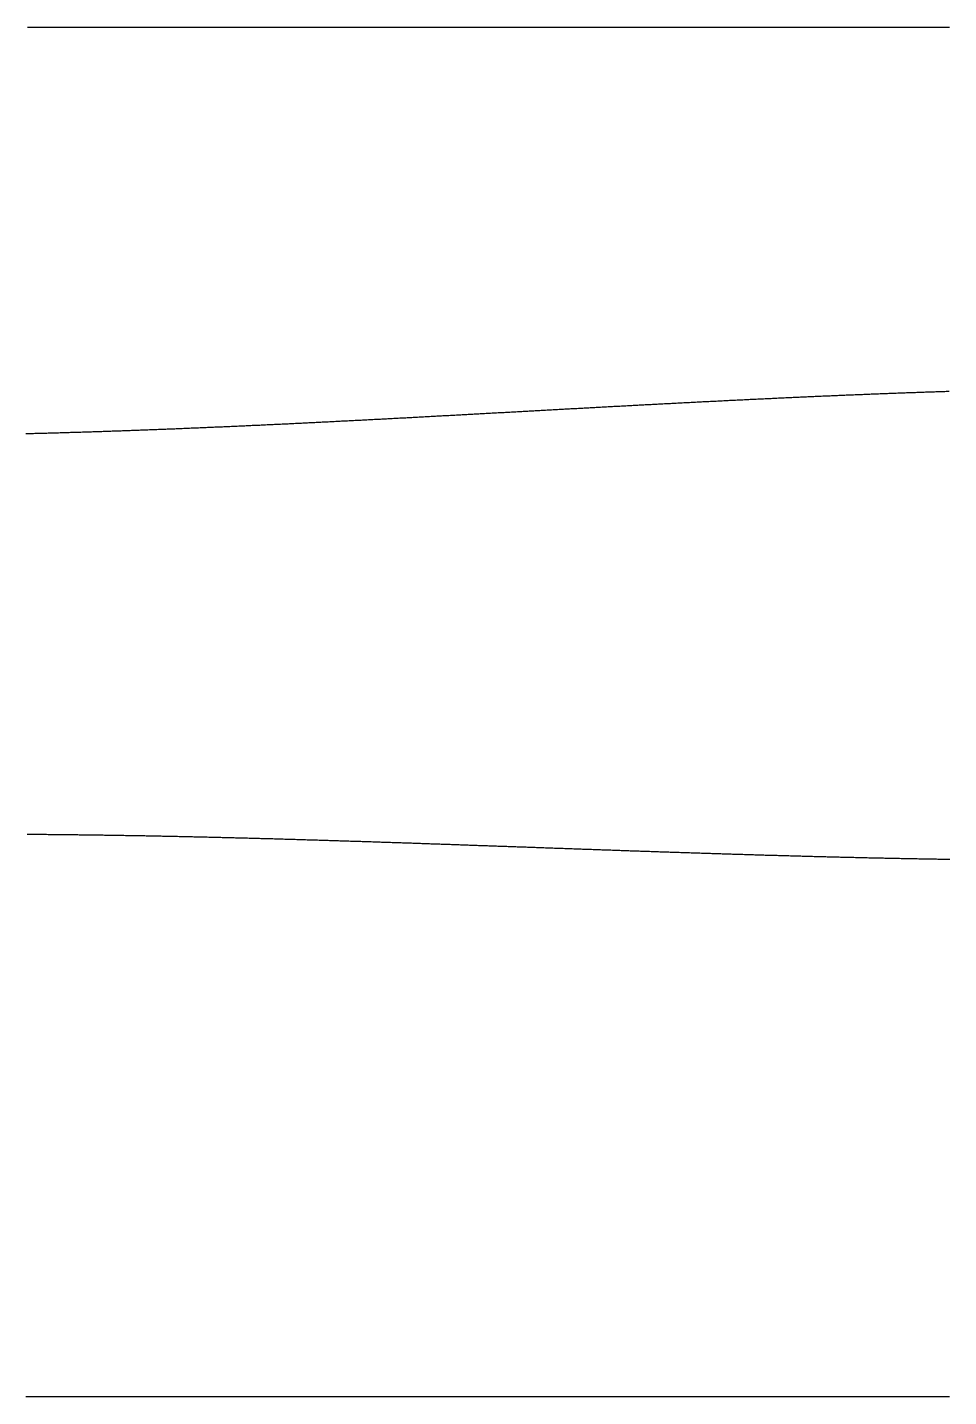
# Model space of a CAD drawing. Header units: metres. Extents: x -62 to 62, y -23 to 23.
# Drawn here: x 0 to 31.08, y -23.08 to 23.08 of the extents above; entities that cross this region are included whole.
import ezdxf

# ---------------------------------------------------------------- set-up
doc = ezdxf.new("R2010")
doc.units = ezdxf.units.M

msp = doc.modelspace()

# ---------------------------------------------------------------- linework, layer by layer
for points in [[(31.109, 23.084), (31.059, 23.084), (31.009, 23.084), (30.959, 23.084), (30.909, 23.084), (30.859, 23.084), (30.809, 23.084), (30.759, 23.084), (30.709, 23.084), (30.659, 23.084), (30.609, 23.084), (30.559, 23.084), (30.509, 23.084), (30.459, 23.084), (30.409, 23.084), (30.359, 23.084), (30.309, 23.084), (30.259, 23.084), (30.209, 23.084), (30.159, 23.084), (30.109, 23.084), (30.059, 23.084), (30.009, 23.084), (29.959, 23.084), (29.909, 23.084), (29.859, 23.084), (29.809, 23.084), (29.759, 23.084), (29.709, 23.084), (29.659, 23.084), (29.609, 23.084), (29.559, 23.084), (29.509, 23.084), (29.459, 23.084), (29.409, 23.084), (29.359, 23.084), (29.309, 23.084), (29.259, 23.084), (29.209, 23.084), (29.159, 23.084), (29.109, 23.084), (29.059, 23.084), (29.009, 23.084), (28.958, 23.084), (28.908, 23.084), (28.858, 23.084), (28.808, 23.084), (28.758, 23.084), (28.708, 23.084), (28.658, 23.084), (28.608, 23.084), (28.558, 23.084), (28.508, 23.084), (28.458, 23.084), (28.408, 23.084), (28.358, 23.084), (28.308, 23.084), (28.258, 23.084), (28.208, 23.084), (28.158, 23.084), (28.108, 23.084), (28.058, 23.084), (28.008, 23.084), (27.958, 23.084), (27.908, 23.084), (27.858, 23.084), (27.808, 23.084), (27.758, 23.084), (27.708, 23.084), (27.658, 23.084), (27.608, 23.084), (27.558, 23.084), (27.508, 23.084), (27.458, 23.084), (27.408, 23.084), (27.358, 23.084), (27.308, 23.084), (27.258, 23.084), (27.208, 23.084), (27.158, 23.084), (27.108, 23.084), (27.058, 23.084), (27.008, 23.084), (26.958, 23.084), (26.908, 23.084), (26.858, 23.084), (26.808, 23.084), (26.758, 23.084), (26.708, 23.084), (26.658, 23.084), (26.608, 23.084), (26.558, 23.084), (26.508, 23.084), (26.458, 23.084), (26.408, 23.084), (26.358, 23.084), (26.308, 23.084), (26.258, 23.084), (26.208, 23.084), (26.158, 23.084), (26.108, 23.084), (26.058, 23.084), (26.008, 23.084), (25.958, 23.084), (25.908, 23.084), (25.858, 23.084), (25.808, 23.084), (25.758, 23.084), (25.708, 23.084), (25.658, 23.084), (25.608, 23.084), (25.557, 23.084), (25.507, 23.084), (25.457, 23.084), (25.407, 23.084), (25.357, 23.084), (25.307, 23.084), (25.257, 23.084), (25.207, 23.084), (25.157, 23.084), (25.107, 23.084), (25.057, 23.084), (25.007, 23.084), (24.957, 23.084), (24.907, 23.084), (24.857, 23.084), (24.807, 23.084), (24.757, 23.084), (24.707, 23.084), (24.657, 23.084), (24.607, 23.084), (24.557, 23.084), (24.507, 23.084), (24.457, 23.084), (24.407, 23.084), (24.357, 23.084), (24.307, 23.084), (24.257, 23.084), (24.207, 23.084), (24.157, 23.084), (24.107, 23.084), (24.057, 23.084), (24.007, 23.084), (23.957, 23.084), (23.907, 23.084), (23.857, 23.084), (23.807, 23.084), (23.757, 23.084), (23.707, 23.084), (23.657, 23.084), (23.607, 23.084), (23.557, 23.084), (23.507, 23.084), (23.457, 23.084), (23.407, 23.084), (23.357, 23.084), (23.307, 23.084), (23.257, 23.084), (23.207, 23.084), (23.157, 23.084), (23.107, 23.084), (23.057, 23.084), (23.007, 23.084), (22.957, 23.084), (22.907, 23.084), (22.857, 23.084), (22.807, 23.084), (22.757, 23.084), (22.707, 23.084), (22.657, 23.084), (22.607, 23.084), (22.557, 23.084), (22.507, 23.084), (22.457, 23.084), (22.407, 23.084), (22.357, 23.084), (22.307, 23.084), (22.257, 23.084), (22.207, 23.084), (22.156, 23.084), (22.106, 23.084), (22.056, 23.084), (22.006, 23.084), (21.956, 23.084), (21.906, 23.084), (21.856, 23.084), (21.806, 23.084), (21.756, 23.084), (21.706, 23.084), (21.656, 23.084), (21.606, 23.084), (21.556, 23.084), (21.506, 23.084), (21.456, 23.084), (21.406, 23.084), (21.356, 23.084), (21.306, 23.084), (21.256, 23.084), (21.206, 23.084), (21.156, 23.084), (21.106, 23.084), (21.056, 23.084), (21.006, 23.084), (20.956, 23.084), (20.906, 23.084), (20.856, 23.084), (20.806, 23.084), (20.756, 23.084), (20.706, 23.084), (20.656, 23.084), (20.606, 23.084), (20.556, 23.084), (20.506, 23.084), (20.456, 23.084), (20.406, 23.084), (20.356, 23.084), (20.306, 23.084), (20.256, 23.084), (20.206, 23.084), (20.156, 23.084), (20.106, 23.084), (20.056, 23.084), (20.006, 23.084), (19.956, 23.084), (19.906, 23.084), (19.856, 23.084), (19.806, 23.084), (19.756, 23.084), (19.706, 23.084), (19.656, 23.084), (19.606, 23.084), (19.556, 23.084), (19.506, 23.084), (19.456, 23.084), (19.406, 23.084), (19.356, 23.084), (19.306, 23.084), (19.256, 23.084), (19.206, 23.084), (19.156, 23.084), (19.106, 23.084), (19.056, 23.084), (19.006, 23.084), (18.956, 23.084), (18.906, 23.084), (18.856, 23.084), (18.806, 23.084), (18.756, 23.084), (18.705, 23.084), (18.655, 23.084), (18.605, 23.084), (18.555, 23.084), (18.505, 23.084), (18.455, 23.084), (18.405, 23.084), (18.355, 23.084), (18.305, 23.084), (18.255, 23.084), (18.205, 23.084), (18.155, 23.084), (18.105, 23.084), (18.055, 23.084), (18.005, 23.084), (17.955, 23.084), (17.905, 23.084), (17.855, 23.084), (17.805, 23.084), (17.755, 23.084), (17.705, 23.084), (17.655, 23.084), (17.605, 23.084), (17.555, 23.084), (17.505, 23.084), (17.455, 23.084), (17.405, 23.084), (17.355, 23.084), (17.305, 23.084), (17.255, 23.084), (17.205, 23.084), (17.155, 23.084), (17.105, 23.084), (17.055, 23.084), (17.005, 23.084), (16.955, 23.084), (16.905, 23.084), (16.855, 23.084), (16.805, 23.084), (16.755, 23.084), (16.705, 23.084), (16.655, 23.084), (16.605, 23.084), (16.555, 23.084), (16.505, 23.084), (16.455, 23.084), (16.405, 23.084), (16.355, 23.084), (16.305, 23.084), (16.255, 23.084), (16.205, 23.084), (16.155, 23.084), (16.105, 23.084), (16.055, 23.084), (16.005, 23.084), (15.955, 23.084), (15.905, 23.084), (15.855, 23.084), (15.805, 23.084), (15.755, 23.084), (15.705, 23.084), (15.655, 23.084), (15.605, 23.084), (15.555, 23.084), (15.505, 23.084), (15.455, 23.084), (15.405, 23.084), (15.355, 23.084), (15.304, 23.084), (15.254, 23.084), (15.204, 23.084), (15.154, 23.084), (15.104, 23.084), (15.054, 23.084), (15.004, 23.084), (14.954, 23.084), (14.904, 23.084), (14.854, 23.084), (14.804, 23.084), (14.754, 23.084), (14.704, 23.084), (14.654, 23.084), (14.604, 23.084), (14.554, 23.084), (14.504, 23.084), (14.454, 23.084), (14.404, 23.084), (14.354, 23.084), (14.304, 23.084), (14.254, 23.084), (14.204, 23.084), (14.154, 23.084), (14.104, 23.084), (14.054, 23.084), (14.004, 23.084), (13.954, 23.084), (13.904, 23.084), (13.854, 23.084), (13.804, 23.084), (13.754, 23.084), (13.704, 23.084), (13.654, 23.084), (13.604, 23.084), (13.554, 23.084), (13.504, 23.084), (13.454, 23.084), (13.404, 23.084), (13.354, 23.084), (13.304, 23.084), (13.254, 23.084), (13.204, 23.084), (13.154, 23.084), (13.104, 23.084), (13.054, 23.084), (13.004, 23.084), (12.954, 23.084), (12.904, 23.084), (12.854, 23.084), (12.804, 23.084), (12.754, 23.084), (12.704, 23.084), (12.654, 23.084), (12.604, 23.084), (12.554, 23.084), (12.504, 23.084), (12.454, 23.084), (12.404, 23.084), (12.354, 23.084), (12.304, 23.084), (12.254, 23.084), (12.204, 23.084), (12.154, 23.084), (12.104, 23.084), (12.054, 23.084), (12.004, 23.084), (11.954, 23.084), (11.903, 23.084), (11.853, 23.084), (11.803, 23.084), (11.753, 23.084), (11.703, 23.084), (11.653, 23.084), (11.603, 23.084), (11.553, 23.084), (11.503, 23.084), (11.453, 23.084), (11.403, 23.084), (11.353, 23.084), (11.303, 23.084), (11.253, 23.084), (11.203, 23.084), (11.153, 23.084), (11.103, 23.084), (11.053, 23.084), (11.003, 23.084), (10.953, 23.084), (10.903, 23.084), (10.853, 23.084), (10.803, 23.084), (10.753, 23.084), (10.703, 23.084), (10.653, 23.084), (10.603, 23.084), (10.553, 23.084), (10.503, 23.084), (10.453, 23.084), (10.403, 23.084), (10.353, 23.084), (10.303, 23.084), (10.253, 23.084), (10.203, 23.084), (10.153, 23.084), (10.103, 23.084), (10.053, 23.084), (10.003, 23.084), (9.953, 23.084), (9.903, 23.084), (9.853, 23.084), (9.803, 23.084), (9.753, 23.084), (9.703, 23.084), (9.653, 23.084), (9.603, 23.084), (9.553, 23.084), (9.503, 23.084), (9.453, 23.084), (9.403, 23.084), (9.353, 23.084), (9.303, 23.084), (9.253, 23.084), (9.203, 23.084), (9.153, 23.084), (9.103, 23.084), (9.053, 23.084), (9.003, 23.084), (8.953, 23.084), (8.903, 23.084), (8.853, 23.084), (8.803, 23.084), (8.753, 23.084), (8.703, 23.084), (8.653, 23.084), (8.603, 23.084), (8.553, 23.084), (8.502, 23.084), (8.452, 23.084), (8.402, 23.084), (8.352, 23.084), (8.302, 23.084), (8.252, 23.084), (8.202, 23.084), (8.152, 23.084), (8.102, 23.084), (8.052, 23.084), (8.002, 23.084), (7.952, 23.084), (7.902, 23.084), (7.852, 23.084), (7.802, 23.084), (7.752, 23.084), (7.702, 23.084), (7.652, 23.084), (7.602, 23.084), (7.552, 23.084), (7.502, 23.084), (7.452, 23.084), (7.402, 23.084), (7.352, 23.084), (7.302, 23.084), (7.252, 23.084), (7.202, 23.084), (7.152, 23.084), (7.102, 23.084), (7.052, 23.084), (7.002, 23.084), (6.952, 23.084), (6.902, 23.084), (6.852, 23.084), (6.802, 23.084), (6.752, 23.084), (6.702, 23.084), (6.652, 23.084), (6.602, 23.084), (6.552, 23.084), (6.502, 23.084), (6.452, 23.084), (6.402, 23.084), (6.352, 23.084), (6.302, 23.084), (6.252, 23.084), (6.202, 23.084), (6.152, 23.084), (6.102, 23.084), (6.052, 23.084), (6.002, 23.084), (5.952, 23.084), (5.902, 23.084), (5.852, 23.084), (5.802, 23.084), (5.752, 23.084), (5.702, 23.084), (5.652, 23.084), (5.602, 23.084), (5.552, 23.084), (5.502, 23.084), (5.452, 23.084), (5.402, 23.084), (5.352, 23.084), (5.302, 23.084), (5.252, 23.084), (5.202, 23.084), (5.152, 23.084), (5.101, 23.084), (5.051, 23.084), (5.001, 23.084), (4.951, 23.084), (4.901, 23.084), (4.851, 23.084), (4.801, 23.084), (4.751, 23.084), (4.701, 23.084), (4.651, 23.084), (4.601, 23.084), (4.551, 23.084), (4.501, 23.084), (4.451, 23.084), (4.401, 23.084), (4.351, 23.084), (4.301, 23.084), (4.251, 23.084), (4.201, 23.084), (4.151, 23.084), (4.101, 23.084), (4.051, 23.084), (4.001, 23.084), (3.951, 23.084), (3.901, 23.084), (3.851, 23.084), (3.801, 23.084), (3.751, 23.084), (3.701, 23.084), (3.651, 23.084), (3.601, 23.084), (3.551, 23.084), (3.501, 23.084), (3.451, 23.084), (3.401, 23.084), (3.351, 23.084), (3.301, 23.084), (3.251, 23.084), (3.201, 23.084), (3.151, 23.084), (3.101, 23.084), (3.051, 23.084), (3.001, 23.084), (2.951, 23.084), (2.901, 23.084), (2.851, 23.084), (2.801, 23.084), (2.751, 23.084), (2.701, 23.084), (2.651, 23.084), (2.601, 23.084), (2.551, 23.084), (2.501, 23.084), (2.451, 23.084), (2.401, 23.084), (2.351, 23.084), (2.301, 23.084), (2.251, 23.084), (2.201, 23.084), (2.151, 23.084), (2.101, 23.084), (2.051, 23.084), (2.001, 23.084), (1.951, 23.084), (1.901, 23.084), (1.851, 23.084), (1.801, 23.084), (1.751, 23.084), (1.7, 23.084), (1.65, 23.084), (1.6, 23.084), (1.55, 23.084), (1.5, 23.084), (1.45, 23.084), (1.4, 23.084), (1.35, 23.084), (1.3, 23.084), (1.25, 23.084), (1.2, 23.084), (1.15, 23.084), (1.1, 23.084), (1.05, 23.084), (1, 23.084), (0.95, 23.084), (0.9, 23.084), (0.85, 23.084), (0.8, 23.084), (0.75, 23.084), (0.7, 23.084), (0.65, 23.084), (0.6, 23.084), (0.55, 23.084), (0.5, 23.084), (0.45, 23.084), (0.4, 23.084), (0.35, 23.084), (0.3, 23.084), (0.25, 23.084), (0.2, 23.084), (0.15, 23.084), (0.1, 23.084), (0.05, 23.084), (0, 23.084)], [(-0.048, 9.389), (0.002, 9.391), (0.052, 9.392), (0.102, 9.393), (0.153, 9.394), (0.203, 9.396), (0.253, 9.397), (0.303, 9.398), (0.353, 9.399), (0.403, 9.401), (0.454, 9.402), (0.504, 9.403), (0.554, 9.405), (0.604, 9.406), (0.654, 9.407), (0.704, 9.409), (0.754, 9.41), (0.805, 9.411), (0.855, 9.413), (0.905, 9.414), (0.955, 9.416), (1.005, 9.417), (1.055, 9.418), (1.106, 9.42), (1.156, 9.421), (1.206, 9.423), (1.256, 9.424), (1.306, 9.426), (1.357, 9.427), (1.407, 9.429), (1.457, 9.43), (1.507, 9.432), (1.557, 9.433), (1.607, 9.435), (1.658, 9.436), (1.708, 9.438), (1.758, 9.439), (1.808, 9.441), (1.858, 9.442), (1.909, 9.444), (1.959, 9.445), (2.009, 9.447), (2.059, 9.448), (2.109, 9.45), (2.16, 9.452), (2.21, 9.453), (2.26, 9.455), (2.31, 9.456), (2.36, 9.458), (2.411, 9.46), (2.461, 9.461), (2.511, 9.463), (2.561, 9.465), (2.611, 9.466), (2.662, 9.468), (2.712, 9.47), (2.762, 9.471), (2.812, 9.473), (2.863, 9.475), (2.913, 9.477), (2.963, 9.478), (3.013, 9.48), (3.063, 9.482), (3.114, 9.483), (3.164, 9.485), (3.214, 9.487), (3.264, 9.489), (3.315, 9.491), (3.365, 9.492), (3.415, 9.494), (3.465, 9.496), (3.516, 9.498), (3.566, 9.499), (3.616, 9.501), (3.666, 9.503), (3.716, 9.505), (3.767, 9.507), (3.817, 9.509), (3.867, 9.511), (3.917, 9.512), (3.968, 9.514), (4.018, 9.516), (4.068, 9.518), (4.118, 9.52), (4.169, 9.522), (4.219, 9.524), (4.269, 9.526), (4.319, 9.528), (4.37, 9.529), (4.42, 9.531), (4.47, 9.533), (4.52, 9.535), (4.571, 9.537), (4.621, 9.539), (4.671, 9.541), (4.721, 9.543), (4.772, 9.545), (4.822, 9.547), (4.872, 9.549), (4.922, 9.551), (4.973, 9.553), (5.023, 9.555), (5.073, 9.557), (5.123, 9.559), (5.174, 9.561), (5.224, 9.563), (5.274, 9.565), (5.324, 9.567), (5.375, 9.569), (5.425, 9.571), (5.475, 9.573), (5.525, 9.576), (5.576, 9.578), (5.626, 9.58), (5.676, 9.582), (5.727, 9.584), (5.777, 9.586), (5.827, 9.588), (5.877, 9.59), (5.928, 9.592), (5.978, 9.594), (6.028, 9.597), (6.078, 9.599), (6.129, 9.601), (6.179, 9.603), (6.229, 9.605), (6.28, 9.607), (6.33, 9.61), (6.38, 9.612), (6.43, 9.614), (6.481, 9.616), (6.531, 9.618), (6.581, 9.62), (6.631, 9.623), (6.682, 9.625), (6.732, 9.627), (6.782, 9.629), (6.833, 9.632), (6.883, 9.634), (6.933, 9.636), (6.983, 9.638), (7.034, 9.64), (7.084, 9.643), (7.134, 9.645), (7.185, 9.647), (7.235, 9.649), (7.285, 9.652), (7.335, 9.654), (7.386, 9.656), (7.436, 9.659), (7.486, 9.661), (7.536, 9.663), (7.587, 9.666), (7.637, 9.668), (7.687, 9.67), (7.738, 9.672), (7.788, 9.675), (7.838, 9.677), (7.888, 9.679), (7.939, 9.682), (7.989, 9.684), (8.039, 9.686), (8.09, 9.689), (8.14, 9.691), (8.19, 9.694), (8.24, 9.696), (8.291, 9.698), (8.341, 9.701), (8.391, 9.703), (8.442, 9.705), (8.492, 9.708), (8.542, 9.71), (8.592, 9.713), (8.643, 9.715), (8.693, 9.717), (8.743, 9.72), (8.794, 9.722), (8.844, 9.725), (8.894, 9.727), (8.945, 9.73), (8.995, 9.732), (9.045, 9.734), (9.095, 9.737), (9.146, 9.739), (9.196, 9.742), (9.246, 9.744), (9.297, 9.747), (9.347, 9.749), (9.397, 9.752), (9.447, 9.754), (9.498, 9.756), (9.548, 9.759), (9.598, 9.761), (9.649, 9.764), (9.699, 9.766), (9.749, 9.769), (9.799, 9.771), (9.85, 9.774), (9.9, 9.776), (9.95, 9.779), (10.001, 9.781), (10.051, 9.784), (10.101, 9.786), (10.151, 9.789), (10.202, 9.792), (10.252, 9.794), (10.302, 9.797), (10.353, 9.799), (10.403, 9.802), (10.453, 9.804), (10.503, 9.807), (10.554, 9.809), (10.604, 9.812), (10.654, 9.814), (10.705, 9.817), (10.755, 9.82), (10.805, 9.822), (10.855, 9.825), (10.906, 9.827), (10.956, 9.83), (11.006, 9.832), (11.057, 9.835), (11.107, 9.838), (11.157, 9.84), (11.207, 9.843), (11.258, 9.845), (11.308, 9.848), (11.358, 9.851), (11.409, 9.853), (11.459, 9.856), (11.509, 9.858), (11.559, 9.861), (11.61, 9.864), (11.66, 9.866), (11.71, 9.869), (11.76, 9.871), (11.811, 9.874), (11.861, 9.877), (11.911, 9.879), (11.962, 9.882), (12.012, 9.885), (12.062, 9.887), (12.112, 9.89), (12.163, 9.893), (12.213, 9.895), (12.263, 9.898), (12.313, 9.9), (12.364, 9.903), (12.414, 9.906), (12.464, 9.908), (12.515, 9.911), (12.565, 9.914), (12.615, 9.916), (12.665, 9.919), (12.716, 9.922), (12.766, 9.924), (12.816, 9.927), (12.866, 9.93), (12.917, 9.932), (12.967, 9.935), (13.017, 9.938), (13.067, 9.941), (13.118, 9.943), (13.168, 9.946), (13.218, 9.949), (13.269, 9.951), (13.319, 9.954), (13.369, 9.957), (13.419, 9.959), (13.47, 9.962), (13.52, 9.965), (13.57, 9.967), (13.62, 9.97), (13.671, 9.973), (13.721, 9.976), (13.771, 9.978), (13.821, 9.981), (13.872, 9.984), (13.922, 9.986), (13.972, 9.989), (14.022, 9.992), (14.073, 9.995), (14.123, 9.997), (14.173, 10), (14.223, 10.003), (14.274, 10.005), (14.324, 10.008), (14.374, 10.011), (14.424, 10.014), (14.475, 10.016), (14.525, 10.019), (14.575, 10.022), (14.625, 10.025), (14.676, 10.027), (14.726, 10.03), (14.776, 10.033), (14.826, 10.036), (14.876, 10.038), (14.927, 10.041), (14.977, 10.044), (15.027, 10.046), (15.077, 10.049), (15.128, 10.052), (15.178, 10.055), (15.228, 10.057), (15.278, 10.06), (15.328, 10.063), (15.379, 10.066), (15.429, 10.068), (15.479, 10.071), (15.529, 10.074), (15.58, 10.077), (15.63, 10.079), (15.68, 10.082), (15.73, 10.085), (15.78, 10.088), (15.831, 10.09), (15.881, 10.093), (15.931, 10.096), (15.981, 10.099), (16.032, 10.101), (16.082, 10.104), (16.132, 10.107), (16.182, 10.11), (16.232, 10.112), (16.283, 10.115), (16.333, 10.118), (16.383, 10.121), (16.433, 10.123), (16.483, 10.126), (16.534, 10.129), (16.584, 10.132), (16.634, 10.134), (16.684, 10.137), (16.734, 10.14), (16.784, 10.143), (16.835, 10.145), (16.885, 10.148), (16.935, 10.151), (16.985, 10.154), (17.035, 10.156), (17.086, 10.159), (17.136, 10.162), (17.186, 10.165), (17.236, 10.167), (17.286, 10.17), (17.336, 10.173), (17.387, 10.176), (17.437, 10.178), (17.487, 10.181), (17.537, 10.184), (17.587, 10.187), (17.638, 10.189), (17.688, 10.192), (17.738, 10.195), (17.788, 10.198), (17.838, 10.2), (17.888, 10.203), (17.938, 10.206), (17.989, 10.209), (18.039, 10.211), (18.089, 10.214), (18.139, 10.217), (18.189, 10.22), (18.239, 10.222), (18.29, 10.225), (18.34, 10.228), (18.39, 10.23), (18.44, 10.233), (18.49, 10.236), (18.54, 10.239), (18.59, 10.241), (18.641, 10.244), (18.691, 10.247), (18.741, 10.25), (18.791, 10.252), (18.841, 10.255), (18.891, 10.258), (18.941, 10.26), (18.991, 10.263), (19.042, 10.266), (19.092, 10.269), (19.142, 10.271), (19.192, 10.274), (19.242, 10.277), (19.292, 10.279), (19.342, 10.282), (19.392, 10.285), (19.442, 10.288), (19.493, 10.29), (19.543, 10.293), (19.593, 10.296), (19.643, 10.298), (19.693, 10.301), (19.743, 10.304), (19.793, 10.307), (19.843, 10.309), (19.893, 10.312), (19.943, 10.315), (19.994, 10.317), (20.044, 10.32), (20.094, 10.323), (20.144, 10.325), (20.194, 10.328), (20.244, 10.331), (20.294, 10.333), (20.344, 10.336), (20.394, 10.339), (20.444, 10.341), (20.494, 10.344), (20.544, 10.347), (20.594, 10.349), (20.644, 10.352), (20.695, 10.355), (20.745, 10.357), (20.795, 10.36), (20.845, 10.363), (20.895, 10.365), (20.945, 10.368), (20.995, 10.371), (21.045, 10.373), (21.095, 10.376), (21.145, 10.378), (21.195, 10.381), (21.245, 10.384), (21.295, 10.386), (21.345, 10.389), (21.395, 10.392), (21.445, 10.394), (21.495, 10.397), (21.545, 10.399), (21.595, 10.402), (21.645, 10.405), (21.695, 10.407), (21.745, 10.41), (21.795, 10.412), (21.845, 10.415), (21.895, 10.418), (21.945, 10.42), (21.995, 10.423), (22.045, 10.425), (22.095, 10.428), (22.145, 10.431), (22.195, 10.433), (22.245, 10.436), (22.295, 10.438), (22.345, 10.441), (22.395, 10.443), (22.445, 10.446), (22.495, 10.449), (22.545, 10.451), (22.595, 10.454), (22.645, 10.456), (22.695, 10.459), (22.745, 10.461), (22.795, 10.464), (22.845, 10.466), (22.895, 10.469), (22.945, 10.471), (22.995, 10.474), (23.045, 10.476), (23.095, 10.479), (23.145, 10.481), (23.195, 10.484), (23.245, 10.486), (23.295, 10.489), (23.345, 10.491), (23.395, 10.494), (23.445, 10.496), (23.494, 10.499), (23.544, 10.501), (23.594, 10.504), (23.644, 10.506), (23.694, 10.509), (23.744, 10.511), (23.794, 10.514), (23.844, 10.516), (23.894, 10.519), (23.944, 10.521), (23.994, 10.524), (24.044, 10.526), (24.094, 10.528), (24.143, 10.531), (24.193, 10.533), (24.243, 10.536), (24.293, 10.538), (24.343, 10.54), (24.393, 10.543), (24.443, 10.545), (24.493, 10.548), (24.543, 10.55), (24.592, 10.552), (24.642, 10.555), (24.692, 10.557), (24.742, 10.56), (24.792, 10.562), (24.842, 10.564), (24.892, 10.567), (24.941, 10.569), (24.991, 10.571), (25.041, 10.574), (25.091, 10.576), (25.141, 10.578), (25.191, 10.581), (25.241, 10.583), (25.29, 10.585), (25.34, 10.588), (25.39, 10.59), (25.44, 10.592), (25.49, 10.595), (25.54, 10.597), (25.589, 10.599), (25.639, 10.602), (25.689, 10.604), (25.739, 10.606), (25.789, 10.608), (25.838, 10.611), (25.888, 10.613), (25.938, 10.615), (25.988, 10.617), (26.038, 10.62), (26.087, 10.622), (26.137, 10.624), (26.187, 10.626), (26.237, 10.629), (26.287, 10.631), (26.336, 10.633), (26.386, 10.635), (26.436, 10.638), (26.486, 10.64), (26.535, 10.642), (26.585, 10.644), (26.635, 10.646), (26.685, 10.648), (26.735, 10.651), (26.784, 10.653), (26.834, 10.655), (26.884, 10.657), (26.934, 10.659), (26.983, 10.661), (27.033, 10.664), (27.083, 10.666), (27.132, 10.668), (27.182, 10.67), (27.232, 10.672), (27.282, 10.674), (27.331, 10.676), (27.381, 10.678), (27.431, 10.68), (27.48, 10.682), (27.53, 10.685), (27.58, 10.687), (27.63, 10.689), (27.679, 10.691), (27.729, 10.693), (27.779, 10.695), (27.828, 10.697), (27.878, 10.699), (27.928, 10.701), (27.977, 10.703), (28.027, 10.705), (28.077, 10.707), (28.126, 10.709), (28.176, 10.711), (28.226, 10.713), (28.275, 10.715), (28.325, 10.717), (28.375, 10.719), (28.424, 10.721), (28.474, 10.723), (28.524, 10.725), (28.573, 10.727), (28.623, 10.729), (28.672, 10.731), (28.722, 10.732), (28.772, 10.734), (28.821, 10.736), (28.871, 10.738), (28.921, 10.74), (28.97, 10.742), (29.02, 10.744), (29.069, 10.746), (29.119, 10.748), (29.169, 10.749), (29.218, 10.751), (29.268, 10.753), (29.317, 10.755), (29.367, 10.757), (29.417, 10.759), (29.466, 10.76), (29.516, 10.762), (29.565, 10.764), (29.615, 10.766), (29.664, 10.768), (29.714, 10.769), (29.763, 10.771), (29.813, 10.773), (29.863, 10.775), (29.912, 10.776), (29.962, 10.778), (30.011, 10.78), (30.061, 10.782), (30.11, 10.783), (30.16, 10.785), (30.209, 10.787), (30.259, 10.788), (30.308, 10.79), (30.358, 10.792), (30.407, 10.793), (30.457, 10.795), (30.506, 10.797), (30.556, 10.798), (30.605, 10.8), (30.655, 10.802), (30.704, 10.803), (30.754, 10.805), (30.803, 10.806), (30.853, 10.808), (30.902, 10.81), (30.952, 10.811), (31.001, 10.813), (31.051, 10.814), (31.1, 10.816)], [(31.12, -4.974), (31.07, -4.973), (31.02, -4.972), (30.971, -4.971), (30.921, -4.971), (30.871, -4.97), (30.822, -4.969), (30.772, -4.968), (30.723, -4.968), (30.673, -4.967), (30.623, -4.966), (30.574, -4.965), (30.524, -4.964), (30.474, -4.963), (30.425, -4.963), (30.375, -4.962), (30.325, -4.961), (30.276, -4.96), (30.226, -4.959), (30.176, -4.958), (30.127, -4.958), (30.077, -4.957), (30.027, -4.956), (29.977, -4.955), (29.928, -4.954), (29.878, -4.953), (29.828, -4.952), (29.779, -4.951), (29.729, -4.95), (29.679, -4.949), (29.63, -4.948), (29.58, -4.947), (29.53, -4.946), (29.48, -4.946), (29.431, -4.945), (29.381, -4.944), (29.331, -4.943), (29.281, -4.942), (29.232, -4.941), (29.182, -4.94), (29.132, -4.939), (29.083, -4.938), (29.033, -4.937), (28.983, -4.936), (28.933, -4.935), (28.884, -4.933), (28.834, -4.932), (28.784, -4.931), (28.734, -4.93), (28.684, -4.929), (28.635, -4.928), (28.585, -4.927), (28.535, -4.926), (28.485, -4.925), (28.436, -4.924), (28.386, -4.923), (28.336, -4.922), (28.286, -4.921), (28.236, -4.919), (28.187, -4.918), (28.137, -4.917), (28.087, -4.916), (28.037, -4.915), (27.987, -4.914), (27.938, -4.913), (27.888, -4.911), (27.838, -4.91), (27.788, -4.909), (27.738, -4.908), (27.689, -4.907), (27.639, -4.906), (27.589, -4.904), (27.539, -4.903), (27.489, -4.902), (27.439, -4.901), (27.39, -4.9), (27.34, -4.898), (27.29, -4.897), (27.24, -4.896), (27.19, -4.895), (27.14, -4.893), (27.091, -4.892), (27.041, -4.891), (26.991, -4.89), (26.941, -4.888), (26.891, -4.887), (26.841, -4.886), (26.791, -4.885), (26.741, -4.883), (26.692, -4.882), (26.642, -4.881), (26.592, -4.879), (26.542, -4.878), (26.492, -4.877), (26.442, -4.876), (26.392, -4.874), (26.342, -4.873), (26.293, -4.872), (26.243, -4.87), (26.193, -4.869), (26.143, -4.868), (26.093, -4.866), (26.043, -4.865), (25.993, -4.864), (25.943, -4.862), (25.893, -4.861), (25.843, -4.859), (25.794, -4.858), (25.744, -4.857), (25.694, -4.855), (25.644, -4.854), (25.594, -4.853), (25.544, -4.851), (25.494, -4.85), (25.444, -4.848), (25.394, -4.847), (25.344, -4.846), (25.294, -4.844), (25.244, -4.843), (25.194, -4.841), (25.144, -4.84), (25.094, -4.838), (25.045, -4.837), (24.995, -4.836), (24.945, -4.834), (24.895, -4.833), (24.845, -4.831), (24.795, -4.83), (24.745, -4.828), (24.695, -4.827), (24.645, -4.825), (24.595, -4.824), (24.545, -4.822), (24.495, -4.821), (24.445, -4.819), (24.395, -4.818), (24.345, -4.816), (24.295, -4.815), (24.245, -4.813), (24.195, -4.812), (24.145, -4.81), (24.095, -4.809), (24.045, -4.807), (23.995, -4.806), (23.945, -4.804), (23.895, -4.803), (23.845, -4.801), (23.795, -4.8), (23.745, -4.798), (23.695, -4.797), (23.645, -4.795), (23.595, -4.794), (23.545, -4.792), (23.495, -4.79), (23.445, -4.789), (23.395, -4.787), (23.345, -4.786), (23.295, -4.784), (23.245, -4.783), (23.195, -4.781), (23.145, -4.779), (23.095, -4.778), (23.045, -4.776), (22.995, -4.775), (22.945, -4.773), (22.895, -4.771), (22.845, -4.77), (22.795, -4.768), (22.745, -4.767), (22.695, -4.765), (22.644, -4.763), (22.594, -4.762), (22.544, -4.76), (22.494, -4.759), (22.444, -4.757), (22.394, -4.755), (22.344, -4.754), (22.294, -4.752), (22.244, -4.75), (22.194, -4.749), (22.144, -4.747), (22.094, -4.746), (22.044, -4.744), (21.994, -4.742), (21.944, -4.741), (21.894, -4.739), (21.843, -4.737), (21.793, -4.736), (21.743, -4.734), (21.693, -4.732), (21.643, -4.731), (21.593, -4.729), (21.543, -4.727), (21.493, -4.726), (21.443, -4.724), (21.393, -4.722), (21.343, -4.721), (21.293, -4.719), (21.242, -4.717), (21.192, -4.716), (21.142, -4.714), (21.092, -4.712), (21.042, -4.711), (20.992, -4.709), (20.942, -4.707), (20.892, -4.705), (20.842, -4.704), (20.791, -4.702), (20.741, -4.7), (20.691, -4.699), (20.641, -4.697), (20.591, -4.695), (20.541, -4.693), (20.491, -4.692), (20.441, -4.69), (20.391, -4.688), (20.34, -4.687), (20.29, -4.685), (20.24, -4.683), (20.19, -4.681), (20.14, -4.68), (20.09, -4.678), (20.04, -4.676), (19.99, -4.675), (19.939, -4.673), (19.889, -4.671), (19.839, -4.669), (19.789, -4.668), (19.739, -4.666), (19.689, -4.664), (19.639, -4.662), (19.588, -4.661), (19.538, -4.659), (19.488, -4.657), (19.438, -4.655), (19.388, -4.654), (19.338, -4.652), (19.287, -4.65), (19.237, -4.648), (19.187, -4.647), (19.137, -4.645), (19.087, -4.643), (19.037, -4.641), (18.986, -4.64), (18.936, -4.638), (18.886, -4.636), (18.836, -4.634), (18.786, -4.633), (18.736, -4.631), (18.685, -4.629), (18.635, -4.627), (18.585, -4.625), (18.535, -4.624), (18.485, -4.622), (18.435, -4.62), (18.384, -4.618), (18.334, -4.617), (18.284, -4.615), (18.234, -4.613), (18.184, -4.611), (18.134, -4.61), (18.083, -4.608), (18.033, -4.606), (17.983, -4.604), (17.933, -4.602), (17.883, -4.601), (17.832, -4.599), (17.782, -4.597), (17.732, -4.595), (17.682, -4.594), (17.632, -4.592), (17.581, -4.59), (17.531, -4.588), (17.481, -4.586), (17.431, -4.585), (17.381, -4.583), (17.33, -4.581), (17.28, -4.579), (17.23, -4.578), (17.18, -4.576), (17.13, -4.574), (17.079, -4.572), (17.029, -4.57), (16.979, -4.569), (16.929, -4.567), (16.879, -4.565), (16.828, -4.563), (16.778, -4.562), (16.728, -4.56), (16.678, -4.558), (16.627, -4.556), (16.577, -4.554), (16.527, -4.553), (16.477, -4.551), (16.427, -4.549), (16.376, -4.547), (16.326, -4.546), (16.276, -4.544), (16.226, -4.542), (16.175, -4.54), (16.125, -4.538), (16.075, -4.537), (16.025, -4.535), (15.975, -4.533), (15.924, -4.531), (15.874, -4.53), (15.824, -4.528), (15.774, -4.526), (15.723, -4.524), (15.673, -4.522), (15.623, -4.521), (15.573, -4.519), (15.522, -4.517), (15.472, -4.515), (15.422, -4.514), (15.372, -4.512), (15.321, -4.51), (15.271, -4.508), (15.221, -4.507), (15.171, -4.505), (15.12, -4.503), (15.07, -4.501), (15.02, -4.499), (14.97, -4.498), (14.919, -4.496), (14.869, -4.494), (14.819, -4.492), (14.769, -4.491), (14.718, -4.489), (14.668, -4.487), (14.618, -4.485), (14.568, -4.484), (14.517, -4.482), (14.467, -4.48), (14.417, -4.478), (14.367, -4.477), (14.316, -4.475), (14.266, -4.473), (14.216, -4.471), (14.166, -4.47), (14.115, -4.468), (14.065, -4.466), (14.015, -4.464), (13.965, -4.463), (13.914, -4.461), (13.864, -4.459), (13.814, -4.457), (13.764, -4.456), (13.713, -4.454), (13.663, -4.452), (13.613, -4.451), (13.563, -4.449), (13.512, -4.447), (13.462, -4.445), (13.412, -4.444), (13.361, -4.442), (13.311, -4.44), (13.261, -4.439), (13.211, -4.437), (13.16, -4.435), (13.11, -4.433), (13.06, -4.432), (13.01, -4.43), (12.959, -4.428), (12.909, -4.427), (12.859, -4.425), (12.809, -4.423), (12.758, -4.422), (12.708, -4.42), (12.658, -4.418), (12.607, -4.416), (12.557, -4.415), (12.507, -4.413), (12.457, -4.411), (12.406, -4.41), (12.356, -4.408), (12.306, -4.406), (12.256, -4.405), (12.205, -4.403), (12.155, -4.401), (12.105, -4.4), (12.054, -4.398), (12.004, -4.396), (11.954, -4.395), (11.904, -4.393), (11.853, -4.391), (11.803, -4.39), (11.753, -4.388), (11.702, -4.387), (11.652, -4.385), (11.602, -4.383), (11.552, -4.382), (11.501, -4.38), (11.451, -4.378), (11.401, -4.377), (11.351, -4.375), (11.3, -4.373), (11.25, -4.372), (11.2, -4.37), (11.149, -4.369), (11.099, -4.367), (11.049, -4.365), (10.999, -4.364), (10.948, -4.362), (10.898, -4.361), (10.848, -4.359), (10.797, -4.357), (10.747, -4.356), (10.697, -4.354), (10.647, -4.353), (10.596, -4.351), (10.546, -4.35), (10.496, -4.348), (10.445, -4.346), (10.395, -4.345), (10.345, -4.343), (10.295, -4.342), (10.244, -4.34), (10.194, -4.339), (10.144, -4.337), (10.094, -4.335), (10.043, -4.334), (9.993, -4.332), (9.943, -4.331), (9.892, -4.329), (9.842, -4.328), (9.792, -4.326), (9.742, -4.325), (9.691, -4.323), (9.641, -4.322), (9.591, -4.32), (9.54, -4.319), (9.49, -4.317), (9.44, -4.316), (9.39, -4.314), (9.339, -4.313), (9.289, -4.311), (9.239, -4.31), (9.188, -4.308), (9.138, -4.307), (9.088, -4.305), (9.038, -4.304), (8.987, -4.302), (8.937, -4.301), (8.887, -4.3), (8.836, -4.298), (8.786, -4.297), (8.736, -4.295), (8.686, -4.294), (8.635, -4.292), (8.585, -4.291), (8.535, -4.289), (8.485, -4.288), (8.434, -4.287), (8.384, -4.285), (8.334, -4.284), (8.283, -4.282), (8.233, -4.281), (8.183, -4.28), (8.133, -4.278), (8.082, -4.277), (8.032, -4.275), (7.982, -4.274), (7.931, -4.273), (7.881, -4.271), (7.831, -4.27), (7.781, -4.269), (7.73, -4.267), (7.68, -4.266), (7.63, -4.265), (7.58, -4.263), (7.529, -4.262), (7.479, -4.261), (7.429, -4.259), (7.378, -4.258), (7.328, -4.257), (7.278, -4.255), (7.228, -4.254), (7.177, -4.253), (7.127, -4.251), (7.077, -4.25), (7.027, -4.249), (6.976, -4.248), (6.926, -4.246), (6.876, -4.245), (6.825, -4.244), (6.775, -4.243), (6.725, -4.241), (6.675, -4.24), (6.624, -4.239), (6.574, -4.238), (6.524, -4.236), (6.474, -4.235), (6.423, -4.234), (6.373, -4.233), (6.323, -4.231), (6.273, -4.23), (6.222, -4.229), (6.172, -4.228), (6.122, -4.227), (6.072, -4.226), (6.021, -4.224), (5.971, -4.223), (5.921, -4.222), (5.87, -4.221), (5.82, -4.22), (5.77, -4.219), (5.72, -4.217), (5.669, -4.216), (5.619, -4.215), (5.569, -4.214), (5.519, -4.213), (5.468, -4.212), (5.418, -4.211), (5.368, -4.21), (5.318, -4.208), (5.267, -4.207), (5.217, -4.206), (5.167, -4.205), (5.117, -4.204), (5.066, -4.203), (5.016, -4.202), (4.966, -4.201), (4.916, -4.2), (4.865, -4.199), (4.815, -4.198), (4.765, -4.197), (4.715, -4.196), (4.665, -4.195), (4.614, -4.194), (4.564, -4.193), (4.514, -4.192), (4.464, -4.191), (4.413, -4.19), (4.363, -4.189), (4.313, -4.188), (4.263, -4.187), (4.212, -4.186), (4.162, -4.185), (4.112, -4.184), (4.062, -4.183), (4.011, -4.182), (3.961, -4.181), (3.911, -4.18), (3.861, -4.179), (3.811, -4.179), (3.76, -4.178), (3.71, -4.177), (3.66, -4.176), (3.61, -4.175), (3.559, -4.174), (3.509, -4.173), (3.459, -4.172), (3.409, -4.172), (3.359, -4.171), (3.308, -4.17), (3.258, -4.169), (3.208, -4.168), (3.158, -4.167), (3.108, -4.167), (3.057, -4.166), (3.007, -4.165), (2.957, -4.164), (2.907, -4.163), (2.856, -4.163), (2.806, -4.162), (2.756, -4.161), (2.706, -4.16), (2.656, -4.16), (2.605, -4.159), (2.555, -4.158), (2.505, -4.157), (2.455, -4.157), (2.405, -4.156), (2.354, -4.155), (2.304, -4.155), (2.254, -4.154), (2.204, -4.153), (2.154, -4.153), (2.104, -4.152), (2.053, -4.151), (2.003, -4.151), (1.953, -4.15), (1.903, -4.149), (1.853, -4.149), (1.802, -4.148), (1.752, -4.148), (1.702, -4.147), (1.652, -4.146), (1.602, -4.146), (1.551, -4.145), (1.501, -4.145), (1.451, -4.144), (1.401, -4.144), (1.351, -4.143), (1.301, -4.142), (1.25, -4.142), (1.2, -4.141), (1.15, -4.141), (1.1, -4.14), (1.05, -4.14), (1, -4.139), (0.949, -4.139), (0.899, -4.138), (0.849, -4.138), (0.799, -4.138), (0.749, -4.137), (0.699, -4.137), (0.649, -4.136), (0.598, -4.136), (0.548, -4.135), (0.498, -4.135), (0.448, -4.135), (0.398, -4.134), (0.348, -4.134), (0.298, -4.133), (0.247, -4.133), (0.197, -4.133), (0.147, -4.132), (0.097, -4.132), (0.047, -4.132), (-0.003, -4.131)], [(-0.05, -23.084), (0, -23.084), (0.05, -23.084), (0.1, -23.084), (0.15, -23.084), (0.2, -23.084), (0.25, -23.084), (0.3, -23.084), (0.35, -23.084), (0.4, -23.084), (0.45, -23.084), (0.5, -23.084), (0.55, -23.084), (0.6, -23.084), (0.65, -23.084), (0.7, -23.084), (0.75, -23.084), (0.8, -23.084), (0.85, -23.084), (0.9, -23.084), (0.95, -23.084), (1, -23.084), (1.05, -23.084), (1.1, -23.084), (1.15, -23.084), (1.2, -23.084), (1.25, -23.084), (1.3, -23.084), (1.35, -23.084), (1.4, -23.084), (1.45, -23.084), (1.5, -23.084), (1.55, -23.084), (1.6, -23.084), (1.65, -23.084), (1.7, -23.084), (1.751, -23.084), (1.801, -23.084), (1.851, -23.084), (1.901, -23.084), (1.951, -23.084), (2.001, -23.084), (2.051, -23.084), (2.101, -23.084), (2.151, -23.084), (2.201, -23.084), (2.251, -23.084), (2.301, -23.084), (2.351, -23.084), (2.401, -23.084), (2.451, -23.084), (2.501, -23.084), (2.551, -23.084), (2.601, -23.084), (2.651, -23.084), (2.701, -23.084), (2.751, -23.084), (2.801, -23.084), (2.851, -23.084), (2.901, -23.084), (2.951, -23.084), (3.001, -23.084), (3.051, -23.084), (3.101, -23.084), (3.151, -23.084), (3.201, -23.084), (3.251, -23.084), (3.301, -23.084), (3.351, -23.084), (3.401, -23.084), (3.451, -23.084), (3.501, -23.084), (3.551, -23.084), (3.601, -23.084), (3.651, -23.084), (3.701, -23.084), (3.751, -23.084), (3.801, -23.084), (3.851, -23.084), (3.901, -23.084), (3.951, -23.084), (4.001, -23.084), (4.051, -23.084), (4.101, -23.084), (4.151, -23.084), (4.201, -23.084), (4.251, -23.084), (4.301, -23.084), (4.351, -23.084), (4.401, -23.084), (4.451, -23.084), (4.501, -23.084), (4.551, -23.084), (4.601, -23.084), (4.651, -23.084), (4.701, -23.084), (4.751, -23.084), (4.801, -23.084), (4.851, -23.084), (4.901, -23.084), (4.951, -23.084), (5.001, -23.084), (5.051, -23.084), (5.101, -23.084), (5.152, -23.084), (5.202, -23.084), (5.252, -23.084), (5.302, -23.084), (5.352, -23.084), (5.402, -23.084), (5.452, -23.084), (5.502, -23.084), (5.552, -23.084), (5.602, -23.084), (5.652, -23.084), (5.702, -23.084), (5.752, -23.084), (5.802, -23.084), (5.852, -23.084), (5.902, -23.084), (5.952, -23.084), (6.002, -23.084), (6.052, -23.084), (6.102, -23.084), (6.152, -23.084), (6.202, -23.084), (6.252, -23.084), (6.302, -23.084), (6.352, -23.084), (6.402, -23.084), (6.452, -23.084), (6.502, -23.084), (6.552, -23.084), (6.602, -23.084), (6.652, -23.084), (6.702, -23.084), (6.752, -23.084), (6.802, -23.084), (6.852, -23.084), (6.902, -23.084), (6.952, -23.084), (7.002, -23.084), (7.052, -23.084), (7.102, -23.084), (7.152, -23.084), (7.202, -23.084), (7.252, -23.084), (7.302, -23.084), (7.352, -23.084), (7.402, -23.084), (7.452, -23.084), (7.502, -23.084), (7.552, -23.084), (7.602, -23.084), (7.652, -23.084), (7.702, -23.084), (7.752, -23.084), (7.802, -23.084), (7.852, -23.084), (7.902, -23.084), (7.952, -23.084), (8.002, -23.084), (8.052, -23.084), (8.102, -23.084), (8.152, -23.084), (8.202, -23.084), (8.252, -23.084), (8.302, -23.084), (8.352, -23.084), (8.402, -23.084), (8.452, -23.084), (8.502, -23.084), (8.553, -23.084), (8.603, -23.084), (8.653, -23.084), (8.703, -23.084), (8.753, -23.084), (8.803, -23.084), (8.853, -23.084), (8.903, -23.084), (8.953, -23.084), (9.003, -23.084), (9.053, -23.084), (9.103, -23.084), (9.153, -23.084), (9.203, -23.084), (9.253, -23.084), (9.303, -23.084), (9.353, -23.084), (9.403, -23.084), (9.453, -23.084), (9.503, -23.084), (9.553, -23.084), (9.603, -23.084), (9.653, -23.084), (9.703, -23.084), (9.753, -23.084), (9.803, -23.084), (9.853, -23.084), (9.903, -23.084), (9.953, -23.084), (10.003, -23.084), (10.053, -23.084), (10.103, -23.084), (10.153, -23.084), (10.203, -23.084), (10.253, -23.084), (10.303, -23.084), (10.353, -23.084), (10.403, -23.084), (10.453, -23.084), (10.503, -23.084), (10.553, -23.084), (10.603, -23.084), (10.653, -23.084), (10.703, -23.084), (10.753, -23.084), (10.803, -23.084), (10.853, -23.084), (10.903, -23.084), (10.953, -23.084), (11.003, -23.084), (11.053, -23.084), (11.103, -23.084), (11.153, -23.084), (11.203, -23.084), (11.253, -23.084), (11.303, -23.084), (11.353, -23.084), (11.403, -23.084), (11.453, -23.084), (11.503, -23.084), (11.553, -23.084), (11.603, -23.084), (11.653, -23.084), (11.703, -23.084), (11.753, -23.084), (11.803, -23.084), (11.853, -23.084), (11.903, -23.084), (11.954, -23.084), (12.004, -23.084), (12.054, -23.084), (12.104, -23.084), (12.154, -23.084), (12.204, -23.084), (12.254, -23.084), (12.304, -23.084), (12.354, -23.084), (12.404, -23.084), (12.454, -23.084), (12.504, -23.084), (12.554, -23.084), (12.604, -23.084), (12.654, -23.084), (12.704, -23.084), (12.754, -23.084), (12.804, -23.084), (12.854, -23.084), (12.904, -23.084), (12.954, -23.084), (13.004, -23.084), (13.054, -23.084), (13.104, -23.084), (13.154, -23.084), (13.204, -23.084), (13.254, -23.084), (13.304, -23.084), (13.354, -23.084), (13.404, -23.084), (13.454, -23.084), (13.504, -23.084), (13.554, -23.084), (13.604, -23.084), (13.654, -23.084), (13.704, -23.084), (13.754, -23.084), (13.804, -23.084), (13.854, -23.084), (13.904, -23.084), (13.954, -23.084), (14.004, -23.084), (14.054, -23.084), (14.104, -23.084), (14.154, -23.084), (14.204, -23.084), (14.254, -23.084), (14.304, -23.084), (14.354, -23.084), (14.404, -23.084), (14.454, -23.084), (14.504, -23.084), (14.554, -23.084), (14.604, -23.084), (14.654, -23.084), (14.704, -23.084), (14.754, -23.084), (14.804, -23.084), (14.854, -23.084), (14.904, -23.084), (14.954, -23.084), (15.004, -23.084), (15.054, -23.084), (15.104, -23.084), (15.154, -23.084), (15.204, -23.084), (15.254, -23.084), (15.304, -23.084), (15.355, -23.084), (15.405, -23.084), (15.455, -23.084), (15.505, -23.084), (15.555, -23.084), (15.605, -23.084), (15.655, -23.084), (15.705, -23.084), (15.755, -23.084), (15.805, -23.084), (15.855, -23.084), (15.905, -23.084), (15.955, -23.084), (16.005, -23.084), (16.055, -23.084), (16.105, -23.084), (16.155, -23.084), (16.205, -23.084), (16.255, -23.084), (16.305, -23.084), (16.355, -23.084), (16.405, -23.084), (16.455, -23.084), (16.505, -23.084), (16.555, -23.084), (16.605, -23.084), (16.655, -23.084), (16.705, -23.084), (16.755, -23.084), (16.805, -23.084), (16.855, -23.084), (16.905, -23.084), (16.955, -23.084), (17.005, -23.084), (17.055, -23.084), (17.105, -23.084), (17.155, -23.084), (17.205, -23.084), (17.255, -23.084), (17.305, -23.084), (17.355, -23.084), (17.405, -23.084), (17.455, -23.084), (17.505, -23.084), (17.555, -23.084), (17.605, -23.084), (17.655, -23.084), (17.705, -23.084), (17.755, -23.084), (17.805, -23.084), (17.855, -23.084), (17.905, -23.084), (17.955, -23.084), (18.005, -23.084), (18.055, -23.084), (18.105, -23.084), (18.155, -23.084), (18.205, -23.084), (18.255, -23.084), (18.305, -23.084), (18.355, -23.084), (18.405, -23.084), (18.455, -23.084), (18.505, -23.084), (18.555, -23.084), (18.605, -23.084), (18.655, -23.084), (18.705, -23.084), (18.756, -23.084), (18.806, -23.084), (18.856, -23.084), (18.906, -23.084), (18.956, -23.084), (19.006, -23.084), (19.056, -23.084), (19.106, -23.084), (19.156, -23.084), (19.206, -23.084), (19.256, -23.084), (19.306, -23.084), (19.356, -23.084), (19.406, -23.084), (19.456, -23.084), (19.506, -23.084), (19.556, -23.084), (19.606, -23.084), (19.656, -23.084), (19.706, -23.084), (19.756, -23.084), (19.806, -23.084), (19.856, -23.084), (19.906, -23.084), (19.956, -23.084), (20.006, -23.084), (20.056, -23.084), (20.106, -23.084), (20.156, -23.084), (20.206, -23.084), (20.256, -23.084), (20.306, -23.084), (20.356, -23.084), (20.406, -23.084), (20.456, -23.084), (20.506, -23.084), (20.556, -23.084), (20.606, -23.084), (20.656, -23.084), (20.706, -23.084), (20.756, -23.084), (20.806, -23.084), (20.856, -23.084), (20.906, -23.084), (20.956, -23.084), (21.006, -23.084), (21.056, -23.084), (21.106, -23.084), (21.156, -23.084), (21.206, -23.084), (21.256, -23.084), (21.306, -23.084), (21.356, -23.084), (21.406, -23.084), (21.456, -23.084), (21.506, -23.084), (21.556, -23.084), (21.606, -23.084), (21.656, -23.084), (21.706, -23.084), (21.756, -23.084), (21.806, -23.084), (21.856, -23.084), (21.906, -23.084), (21.956, -23.084), (22.006, -23.084), (22.056, -23.084), (22.106, -23.084), (22.156, -23.084), (22.207, -23.084), (22.257, -23.084), (22.307, -23.084), (22.357, -23.084), (22.407, -23.084), (22.457, -23.084), (22.507, -23.084), (22.557, -23.084), (22.607, -23.084), (22.657, -23.084), (22.707, -23.084), (22.757, -23.084), (22.807, -23.084), (22.857, -23.084), (22.907, -23.084), (22.957, -23.084), (23.007, -23.084), (23.057, -23.084), (23.107, -23.084), (23.157, -23.084), (23.207, -23.084), (23.257, -23.084), (23.307, -23.084), (23.357, -23.084), (23.407, -23.084), (23.457, -23.084), (23.507, -23.084), (23.557, -23.084), (23.607, -23.084), (23.657, -23.084), (23.707, -23.084), (23.757, -23.084), (23.807, -23.084), (23.857, -23.084), (23.907, -23.084), (23.957, -23.084), (24.007, -23.084), (24.057, -23.084), (24.107, -23.084), (24.157, -23.084), (24.207, -23.084), (24.257, -23.084), (24.307, -23.084), (24.357, -23.084), (24.407, -23.084), (24.457, -23.084), (24.507, -23.084), (24.557, -23.084), (24.607, -23.084), (24.657, -23.084), (24.707, -23.084), (24.757, -23.084), (24.807, -23.084), (24.857, -23.084), (24.907, -23.084), (24.957, -23.084), (25.007, -23.084), (25.057, -23.084), (25.107, -23.084), (25.157, -23.084), (25.207, -23.084), (25.257, -23.084), (25.307, -23.084), (25.357, -23.084), (25.407, -23.084), (25.457, -23.084), (25.507, -23.084), (25.557, -23.084), (25.608, -23.084), (25.658, -23.084), (25.708, -23.084), (25.758, -23.084), (25.808, -23.084), (25.858, -23.084), (25.908, -23.084), (25.958, -23.084), (26.008, -23.084), (26.058, -23.084), (26.108, -23.084), (26.158, -23.084), (26.208, -23.084), (26.258, -23.084), (26.308, -23.084), (26.358, -23.084), (26.408, -23.084), (26.458, -23.084), (26.508, -23.084), (26.558, -23.084), (26.608, -23.084), (26.658, -23.084), (26.708, -23.084), (26.758, -23.084), (26.808, -23.084), (26.858, -23.084), (26.908, -23.084), (26.958, -23.084), (27.008, -23.084), (27.058, -23.084), (27.108, -23.084), (27.158, -23.084), (27.208, -23.084), (27.258, -23.084), (27.308, -23.084), (27.358, -23.084), (27.408, -23.084), (27.458, -23.084), (27.508, -23.084), (27.558, -23.084), (27.608, -23.084), (27.658, -23.084), (27.708, -23.084), (27.758, -23.084), (27.808, -23.084), (27.858, -23.084), (27.908, -23.084), (27.958, -23.084), (28.008, -23.084), (28.058, -23.084), (28.108, -23.084), (28.158, -23.084), (28.208, -23.084), (28.258, -23.084), (28.308, -23.084), (28.358, -23.084), (28.408, -23.084), (28.458, -23.084), (28.508, -23.084), (28.558, -23.084), (28.608, -23.084), (28.658, -23.084), (28.708, -23.084), (28.758, -23.084), (28.808, -23.084), (28.858, -23.084), (28.908, -23.084), (28.958, -23.084), (29.009, -23.084), (29.059, -23.084), (29.109, -23.084), (29.159, -23.084), (29.209, -23.084), (29.259, -23.084), (29.309, -23.084), (29.359, -23.084), (29.409, -23.084), (29.459, -23.084), (29.509, -23.084), (29.559, -23.084), (29.609, -23.084), (29.659, -23.084), (29.709, -23.084), (29.759, -23.084), (29.809, -23.084), (29.859, -23.084), (29.909, -23.084), (29.959, -23.084), (30.009, -23.084), (30.059, -23.084), (30.109, -23.084), (30.159, -23.084), (30.209, -23.084), (30.259, -23.084), (30.309, -23.084), (30.359, -23.084), (30.409, -23.084), (30.459, -23.084), (30.509, -23.084), (30.559, -23.084), (30.609, -23.084), (30.659, -23.084), (30.709, -23.084), (30.759, -23.084), (30.809, -23.084), (30.859, -23.084), (30.909, -23.084), (30.959, -23.084), (31.009, -23.084), (31.059, -23.084), (31.109, -23.084)]]:
    msp.add_lwpolyline(points)

doc.saveas('drawing.dxf')
